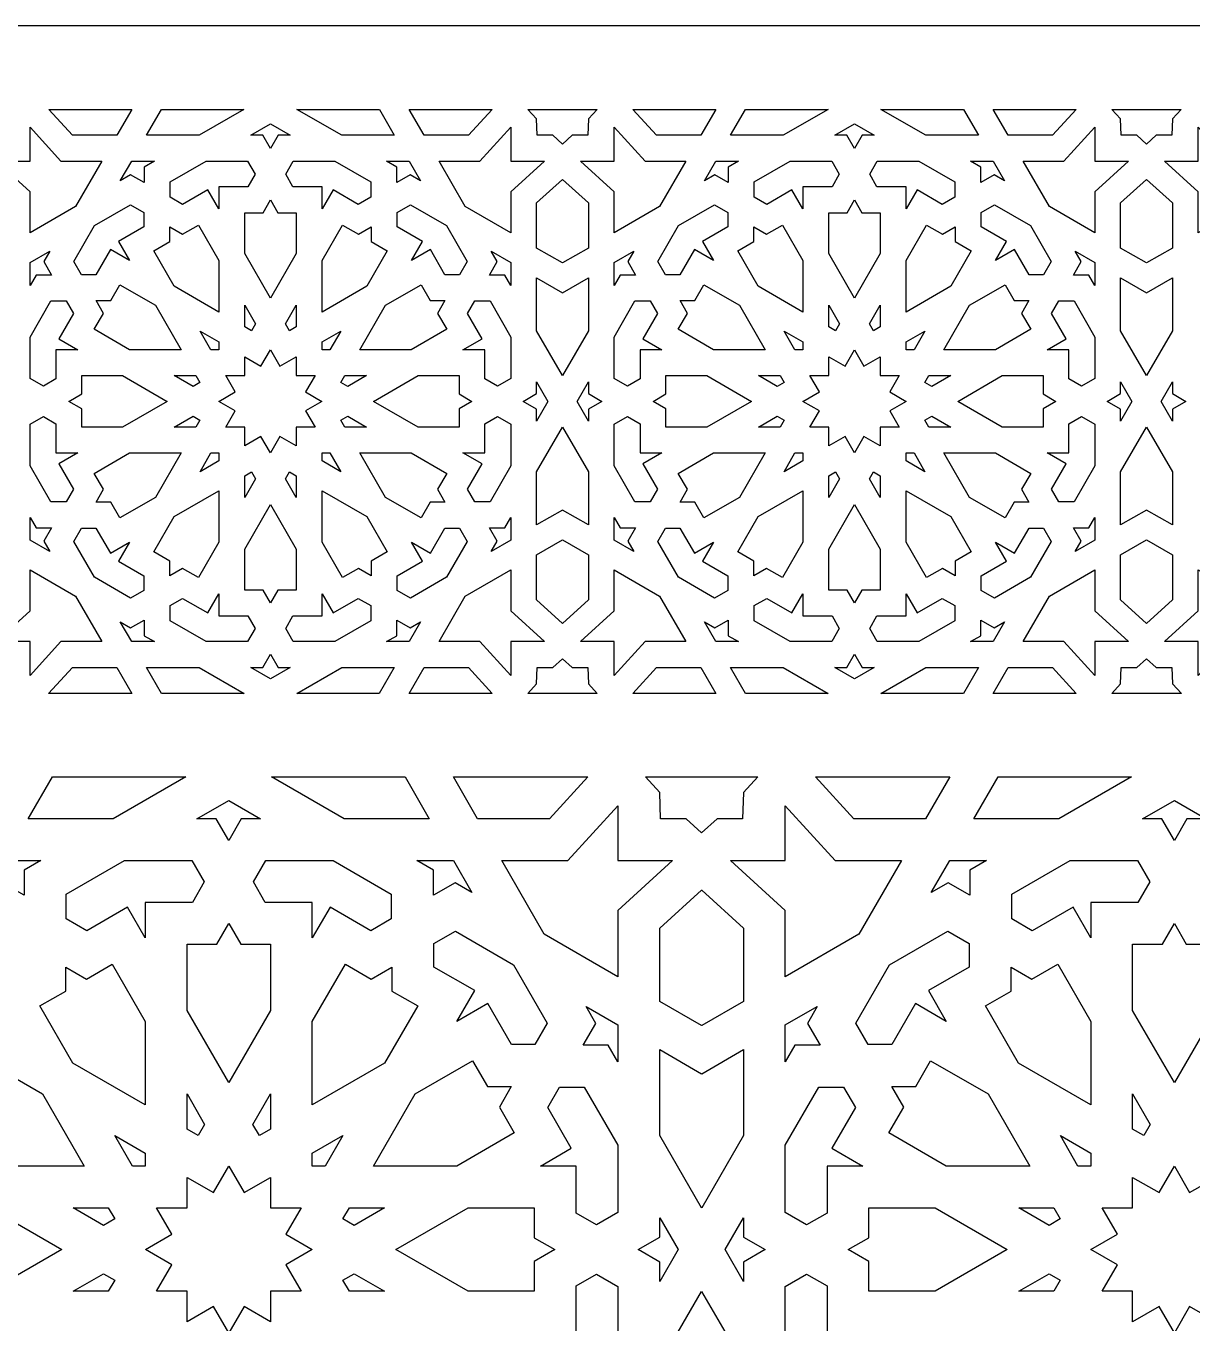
# Model space of a CAD drawing. Extents: x -430 to 430, y -1150 to 1150.
# Drawn here: x 145.7 to 285.5, y 994.5 to 1150 of the extents above; entities that cross this region are included whole.
import ezdxf

# ---------------------------------------------------------------- set-up
doc = ezdxf.new("R2010")
doc.units = 0
doc.layers.add('LAYER_1', color=18, linetype='CONTINUOUS')

msp = doc.modelspace()

# ---------------------------------------------------------------- linework, layer by layer
at = {"layer": 'LAYER_1'}
for points in [[(-430, -1150), (430, -1150), (430, 1150), (-430, 1150)], [(156.58, 1136.9), (151.26, 1136.9), (148.42, 1140), (158.37, 1140)], [(166.45, 1136.9), (160.15, 1136.9), (161.94, 1140), (171.82, 1140)], [(189.84, 1136.9), (183.54, 1136.9), (178.17, 1140), (188.05, 1140)], [(198.74, 1136.9), (193.41, 1136.9), (191.62, 1140), (201.57, 1140)], [(213.1, 1138.85), (213.04, 1136.9), (211.15, 1136.9), (210, 1135.85), (208.84, 1136.9), (206.95, 1136.9), (206.89, 1138.85), (205.84, 1140), (214.15, 1140)], [(226.58, 1136.9), (221.25, 1136.9), (218.42, 1140), (228.37, 1140)], [(236.45, 1136.9), (230.15, 1136.9), (231.94, 1140), (241.82, 1140)], [(259.84, 1136.9), (253.54, 1136.9), (248.17, 1140), (258.05, 1140)], [(268.73, 1136.9), (263.41, 1136.9), (261.62, 1140), (271.57, 1140)], [(283.1, 1138.85), (283.04, 1136.9), (281.15, 1136.9), (280, 1135.84), (278.84, 1136.9), (276.95, 1136.9), (276.89, 1138.85), (275.84, 1140), (284.15, 1140)], [(177.35, 1136.9), (175.92, 1136.9), (175, 1135.3), (174.07, 1136.9), (172.64, 1136.9), (175, 1138.26)], [(247.35, 1136.9), (245.92, 1136.9), (244.99, 1135.3), (244.07, 1136.9), (242.64, 1136.9), (244.99, 1138.26)], [(149.89, 1133.8), (154.79, 1133.8), (151.64, 1128.35), (146.19, 1125.21), (146.19, 1130.11), (142.14, 1133.8), (146.19, 1133.8), (146.19, 1137.86)], [(203.8, 1133.8), (207.85, 1133.8), (203.8, 1130.11), (203.8, 1125.21), (198.35, 1128.35), (195.2, 1133.8), (200.1, 1133.8), (203.8, 1137.86)], [(219.89, 1133.8), (224.79, 1133.8), (221.64, 1128.35), (216.19, 1125.21), (216.19, 1130.11), (212.14, 1133.8), (216.19, 1133.8), (216.19, 1137.86)], [(273.8, 1133.8), (277.85, 1133.8), (273.8, 1130.11), (273.8, 1125.21), (268.35, 1128.35), (265.2, 1133.8), (270.1, 1133.8), (273.8, 1137.86)], [(289.89, 1133.8), (294.8, 1133.8), (291.65, 1128.35), (286.2, 1125.21), (286.2, 1130.11), (282.14, 1133.8), (286.2, 1133.8), (286.2, 1137.86)], [(159.85, 1133.09), (159.85, 1131.24), (158.24, 1132.16), (157, 1131.45), (158.37, 1133.8), (161.09, 1133.8)], [(173.17, 1132.22), (172.3, 1130.71), (168.81, 1130.71), (168.81, 1128.08), (167.49, 1130.36), (164.47, 1128.62), (162.96, 1129.49), (162.96, 1131.32), (167.28, 1133.81), (172.26, 1133.81)], [(187.03, 1131.32), (187.03, 1129.49), (185.52, 1128.62), (182.5, 1130.36), (181.18, 1128.08), (181.18, 1130.71), (177.69, 1130.71), (176.82, 1132.22), (177.73, 1133.81), (182.71, 1133.81)], [(192.99, 1131.45), (191.75, 1132.16), (190.14, 1131.24), (190.14, 1133.09), (188.9, 1133.8), (191.63, 1133.8)], [(229.85, 1133.09), (229.85, 1131.24), (228.24, 1132.16), (227, 1131.45), (228.36, 1133.8), (231.09, 1133.8)], [(243.17, 1132.22), (242.3, 1130.71), (238.81, 1130.71), (238.81, 1128.08), (237.49, 1130.36), (234.47, 1128.62), (232.96, 1129.49), (232.96, 1131.32), (237.28, 1133.81), (242.26, 1133.81)], [(257.03, 1131.32), (257.03, 1129.49), (255.52, 1128.62), (252.5, 1130.36), (251.18, 1128.08), (251.18, 1130.71), (247.69, 1130.71), (246.82, 1132.22), (247.73, 1133.81), (252.71, 1133.81)], [(262.99, 1131.45), (261.75, 1132.16), (260.14, 1131.24), (260.14, 1133.09), (258.9, 1133.8), (261.62, 1133.8)], [(213.1, 1128.8), (213.1, 1123.38), (210.01, 1121.6), (210, 1121.61), (209.98, 1121.6), (206.89, 1123.38), (206.89, 1128.8), (209.98, 1131.61), (210, 1131.6), (210.01, 1131.61)], [(283.1, 1128.8), (283.1, 1123.38), (280, 1121.6), (276.89, 1123.38), (276.89, 1128.8), (280, 1131.61)], [(175.88, 1127.62), (178.08, 1127.62), (178.08, 1122.72), (175, 1117.37), (171.91, 1122.72), (171.91, 1127.62), (174.11, 1127.62), (175, 1129.15)], [(245.88, 1127.62), (248.08, 1127.62), (248.08, 1122.72), (244.99, 1117.37), (241.91, 1122.72), (241.91, 1127.62), (244.11, 1127.62), (244.99, 1129.15)], [(159.81, 1127.66), (159.81, 1125.92), (156.79, 1124.18), (158.1, 1121.9), (155.82, 1123.21), (154.08, 1120.19), (152.33, 1120.19), (151.42, 1121.78), (153.91, 1126.09), (158.22, 1128.58)], [(196.08, 1126.09), (198.57, 1121.78), (197.66, 1120.19), (195.91, 1120.19), (194.17, 1123.21), (191.89, 1121.9), (193.2, 1124.18), (190.18, 1125.92), (190.18, 1127.66), (191.77, 1128.58)], [(229.81, 1127.66), (229.81, 1125.92), (226.79, 1124.18), (228.1, 1121.9), (225.82, 1123.21), (224.08, 1120.19), (222.33, 1120.19), (221.42, 1121.78), (223.91, 1126.09), (228.22, 1128.58)], [(266.08, 1126.09), (268.57, 1121.78), (267.66, 1120.19), (265.91, 1120.19), (264.17, 1123.21), (261.89, 1121.9), (263.2, 1124.18), (260.18, 1125.92), (260.18, 1127.66), (261.77, 1128.58)], [(168.81, 1121.89), (168.81, 1115.71), (163.46, 1118.8), (161.01, 1123.05), (162.92, 1124.15), (162.92, 1125.91), (164.45, 1125.03), (166.36, 1126.13)], [(185.54, 1125.03), (187.07, 1125.91), (187.07, 1124.15), (188.98, 1123.05), (186.53, 1118.8), (181.18, 1115.71), (181.18, 1121.89), (183.63, 1126.13)], [(238.81, 1121.89), (238.81, 1115.71), (233.46, 1118.8), (231.01, 1123.05), (232.92, 1124.15), (232.92, 1125.91), (234.45, 1125.03), (236.36, 1126.13)], [(255.54, 1125.03), (257.07, 1125.91), (257.07, 1124.15), (258.98, 1123.05), (256.53, 1118.8), (251.18, 1115.71), (251.18, 1121.89), (253.63, 1126.13)], [(147.83, 1121.75), (148.76, 1120.15), (146.91, 1120.15), (146.19, 1118.91), (146.19, 1121.63), (148.55, 1122.99)], [(203.8, 1121.63), (203.8, 1118.91), (203.08, 1120.15), (201.23, 1120.15), (202.16, 1121.75), (201.44, 1122.99)], [(217.83, 1121.75), (218.76, 1120.15), (216.91, 1120.15), (216.19, 1118.91), (216.19, 1121.63), (218.55, 1122.99)], [(273.8, 1121.63), (273.8, 1118.91), (273.08, 1120.15), (271.23, 1120.15), (272.16, 1121.75), (271.44, 1122.99)], [(213.1, 1113.45), (210.01, 1108.1), (210, 1108.12), (209.98, 1108.1), (206.89, 1113.45), (206.89, 1119.81), (209.98, 1118.03), (210, 1118.04), (210.01, 1118.03), (213.1, 1119.81)], [(283.1, 1113.45), (280, 1108.1), (276.89, 1113.45), (276.89, 1119.81), (280, 1118.03), (283.1, 1119.81)], [(161.2, 1116.54), (164.29, 1111.19), (158.11, 1111.19), (153.87, 1113.64), (154.97, 1115.55), (154.09, 1117.08), (155.85, 1117.08), (156.95, 1118.99)], [(194.14, 1117.08), (195.9, 1117.08), (195.02, 1115.55), (196.12, 1113.64), (191.88, 1111.19), (185.7, 1111.19), (188.79, 1116.54), (193.04, 1118.99)], [(231.2, 1116.54), (234.29, 1111.19), (228.11, 1111.19), (223.87, 1113.64), (224.97, 1115.55), (224.09, 1117.08), (225.85, 1117.08), (226.95, 1118.99)], [(264.14, 1117.08), (265.9, 1117.08), (265.02, 1115.55), (266.12, 1113.64), (261.88, 1111.19), (255.7, 1111.19), (258.79, 1116.54), (263.04, 1118.99)], [(151.38, 1115.53), (149.64, 1112.51), (151.92, 1111.19), (149.29, 1111.19), (149.29, 1107.7), (147.78, 1106.83), (146.19, 1107.75), (146.19, 1112.72), (148.68, 1117.04), (150.51, 1117.04)], [(173.21, 1114.28), (172.73, 1113.45), (171.91, 1113.93), (171.91, 1116.53)], [(178.08, 1113.93), (177.26, 1113.45), (176.78, 1114.28), (178.08, 1116.53)], [(203.8, 1112.72), (203.8, 1107.75), (202.21, 1106.83), (200.7, 1107.7), (200.7, 1111.19), (198.07, 1111.19), (200.35, 1112.51), (198.61, 1115.53), (199.48, 1117.04), (201.31, 1117.04)], [(221.38, 1115.53), (219.64, 1112.51), (221.92, 1111.19), (219.29, 1111.19), (219.29, 1107.7), (217.78, 1106.83), (216.19, 1107.75), (216.19, 1112.72), (218.68, 1117.04), (220.51, 1117.04)], [(243.21, 1114.28), (242.73, 1113.45), (241.91, 1113.93), (241.91, 1116.53)], [(248.08, 1113.93), (247.26, 1113.45), (246.78, 1114.28), (248.08, 1116.53)], [(273.8, 1112.72), (273.8, 1107.75), (272.21, 1106.83), (270.7, 1107.7), (270.7, 1111.19), (268.07, 1111.19), (270.35, 1112.51), (268.61, 1115.53), (269.48, 1117.04), (271.31, 1117.04)], [(168.81, 1112.14), (168.81, 1111.19), (167.86, 1111.19), (166.56, 1113.44)], [(182.13, 1111.19), (181.18, 1111.19), (181.18, 1112.14), (183.43, 1113.44)], [(238.81, 1112.14), (238.81, 1111.19), (237.86, 1111.19), (236.56, 1113.44)], [(252.13, 1111.19), (251.18, 1111.19), (251.18, 1112.14), (253.43, 1113.44)], [(176.13, 1109.22), (178.08, 1110.35), (178.08, 1108.09), (180.34, 1108.09), (179.21, 1106.14), (181.17, 1105.01), (179.21, 1103.88), (180.34, 1101.92), (178.08, 1101.92), (178.08, 1099.66), (176.13, 1100.79), (175, 1098.83), (173.86, 1100.79), (171.91, 1099.66), (171.91, 1101.92), (169.65, 1101.92), (170.78, 1103.88), (168.82, 1105.01), (170.78, 1106.14), (169.65, 1108.09), (171.91, 1108.09), (171.91, 1110.35), (173.86, 1109.22), (175, 1111.18)], [(246.13, 1109.22), (248.08, 1110.35), (248.08, 1108.09), (250.34, 1108.09), (249.21, 1106.14), (251.17, 1105.01), (249.21, 1103.88), (250.34, 1101.92), (248.08, 1101.92), (248.08, 1099.66), (246.13, 1100.79), (244.99, 1098.83), (243.86, 1100.79), (241.91, 1099.66), (241.91, 1101.92), (239.65, 1101.92), (240.78, 1103.88), (238.82, 1105.01), (240.78, 1106.14), (239.65, 1108.09), (241.91, 1108.09), (241.91, 1110.35), (243.86, 1109.22), (244.99, 1111.18)], [(162.63, 1105.01), (157.28, 1101.92), (152.38, 1101.92), (152.38, 1104.12), (150.85, 1105.01), (152.38, 1105.89), (152.38, 1108.09), (157.28, 1108.09)], [(166.55, 1107.27), (165.72, 1106.79), (163.47, 1108.09), (166.07, 1108.09)], [(184.27, 1106.79), (183.44, 1107.27), (183.92, 1108.09), (186.52, 1108.09)], [(197.61, 1105.89), (199.14, 1105.01), (197.61, 1104.12), (197.61, 1101.92), (192.71, 1101.92), (187.36, 1105.01), (192.71, 1108.09), (197.61, 1108.09)], [(208.25, 1105.01), (206.89, 1102.65), (206.89, 1104.08), (205.29, 1105.01), (206.89, 1105.93), (206.89, 1107.36)], [(213.1, 1105.93), (214.7, 1105.01), (213.1, 1104.08), (213.1, 1102.65), (211.74, 1105.01), (213.1, 1107.36)], [(232.63, 1105.01), (227.28, 1101.92), (222.38, 1101.92), (222.38, 1104.12), (220.85, 1105.01), (222.38, 1105.89), (222.38, 1108.09), (227.28, 1108.09)], [(236.55, 1107.27), (235.72, 1106.79), (233.47, 1108.09), (236.07, 1108.09)], [(254.27, 1106.79), (253.44, 1107.27), (253.92, 1108.09), (256.52, 1108.09)], [(267.61, 1105.89), (269.14, 1105.01), (267.61, 1104.12), (267.61, 1101.92), (262.71, 1101.92), (257.36, 1105.01), (262.71, 1108.09), (267.61, 1108.09)], [(278.25, 1105.01), (276.89, 1102.65), (276.89, 1104.08), (275.29, 1105.01), (276.89, 1105.93), (276.89, 1107.36)], [(283.1, 1105.93), (284.71, 1105.01), (283.1, 1104.08), (283.1, 1102.65), (281.74, 1105.01), (283.1, 1107.36)], [(149.29, 1102.31), (149.29, 1098.82), (151.92, 1098.82), (149.64, 1097.51), (151.38, 1094.49), (150.51, 1092.98), (148.68, 1092.98), (146.19, 1097.29), (146.19, 1102.27), (147.78, 1103.18)], [(166.55, 1102.75), (166.07, 1101.92), (163.47, 1101.92), (165.72, 1103.22)], [(186.52, 1101.92), (183.92, 1101.92), (183.44, 1102.75), (184.27, 1103.22)], [(203.8, 1102.27), (203.8, 1097.29), (201.31, 1092.98), (199.48, 1092.98), (198.61, 1094.49), (200.35, 1097.51), (198.07, 1098.82), (200.7, 1098.82), (200.7, 1102.31), (202.21, 1103.18)], [(219.29, 1102.31), (219.29, 1098.82), (221.92, 1098.82), (219.64, 1097.51), (221.38, 1094.49), (220.51, 1092.98), (218.68, 1092.98), (216.19, 1097.29), (216.19, 1102.27), (217.78, 1103.18)], [(236.55, 1102.75), (236.07, 1101.92), (233.47, 1101.92), (235.72, 1103.22)], [(256.52, 1101.92), (253.92, 1101.92), (253.44, 1102.75), (254.27, 1103.22)], [(273.8, 1102.27), (273.8, 1097.29), (271.31, 1092.98), (269.48, 1092.98), (268.61, 1094.49), (270.35, 1097.51), (268.07, 1098.82), (270.7, 1098.82), (270.7, 1102.31), (272.21, 1103.18)], [(213.1, 1096.57), (213.1, 1090.2), (210, 1091.98), (206.89, 1090.2), (206.89, 1096.57), (210, 1101.91)], [(283.1, 1096.57), (283.1, 1090.2), (280, 1091.98), (276.89, 1090.2), (276.89, 1096.57), (280, 1101.91)], [(161.2, 1093.48), (156.95, 1091.03), (155.85, 1092.94), (154.09, 1092.94), (154.97, 1094.47), (153.87, 1096.37), (158.11, 1098.82), (164.29, 1098.82)], [(168.81, 1097.87), (166.56, 1096.57), (167.86, 1098.83), (168.81, 1098.83)], [(183.43, 1096.57), (181.18, 1097.87), (181.18, 1098.83), (182.13, 1098.83)], [(196.12, 1096.37), (195.02, 1094.47), (195.9, 1092.94), (194.14, 1092.94), (193.04, 1091.03), (188.79, 1093.48), (185.7, 1098.82), (191.88, 1098.82)], [(231.2, 1093.48), (226.95, 1091.03), (225.85, 1092.94), (224.09, 1092.94), (224.97, 1094.47), (223.87, 1096.37), (228.11, 1098.82), (234.29, 1098.82)], [(238.81, 1097.87), (236.56, 1096.57), (237.86, 1098.83), (238.81, 1098.83)], [(253.43, 1096.57), (251.18, 1097.87), (251.18, 1098.83), (252.13, 1098.83)], [(266.12, 1096.37), (265.02, 1094.47), (265.9, 1092.94), (264.14, 1092.94), (263.04, 1091.03), (258.79, 1093.48), (255.7, 1098.82), (261.88, 1098.82)], [(173.21, 1095.74), (171.91, 1093.49), (171.91, 1096.09), (172.73, 1096.56)], [(178.08, 1096.09), (178.08, 1093.49), (176.78, 1095.74), (177.26, 1096.56)], [(243.21, 1095.74), (241.91, 1093.49), (241.91, 1096.09), (242.73, 1096.56)], [(248.08, 1096.09), (248.08, 1093.49), (246.78, 1095.74), (247.26, 1096.56)], [(168.81, 1088.12), (166.36, 1083.88), (164.45, 1084.98), (162.92, 1084.1), (162.92, 1085.87), (161.01, 1086.97), (163.46, 1091.21), (168.81, 1094.3)], [(186.53, 1091.21), (188.98, 1086.97), (187.07, 1085.87), (187.07, 1084.1), (185.54, 1084.98), (183.63, 1083.88), (181.18, 1088.12), (181.18, 1094.3)], [(238.81, 1088.12), (236.36, 1083.88), (234.45, 1084.98), (232.92, 1084.1), (232.92, 1085.87), (231.01, 1086.97), (233.46, 1091.21), (238.81, 1094.3)], [(256.53, 1091.21), (258.98, 1086.97), (257.07, 1085.87), (257.07, 1084.1), (255.54, 1084.98), (253.63, 1083.88), (251.18, 1088.12), (251.18, 1094.3)], [(178.08, 1087.3), (178.08, 1082.4), (175.88, 1082.4), (175, 1080.87), (174.11, 1082.4), (171.91, 1082.4), (171.91, 1087.3), (175, 1092.64)], [(248.08, 1087.3), (248.08, 1082.4), (245.88, 1082.4), (244.99, 1080.87), (244.11, 1082.4), (241.91, 1082.4), (241.91, 1087.3), (244.99, 1092.64)], [(146.91, 1089.86), (148.76, 1089.86), (147.83, 1088.26), (148.55, 1087.02), (146.19, 1088.38), (146.19, 1091.1)], [(155.82, 1086.8), (158.1, 1088.12), (156.79, 1085.84), (159.81, 1084.09), (159.81, 1082.35), (158.22, 1081.43), (153.91, 1083.92), (151.42, 1088.23), (152.33, 1089.82), (154.08, 1089.82)], [(198.57, 1088.23), (196.08, 1083.92), (191.77, 1081.43), (190.18, 1082.35), (190.18, 1084.09), (193.2, 1085.84), (191.89, 1088.12), (194.17, 1086.8), (195.91, 1089.82), (197.66, 1089.82)], [(203.8, 1088.38), (201.44, 1087.02), (202.16, 1088.26), (201.23, 1089.86), (203.08, 1089.86), (203.8, 1091.1)], [(216.91, 1089.86), (218.76, 1089.86), (217.83, 1088.26), (218.55, 1087.02), (216.19, 1088.38), (216.19, 1091.1)], [(225.82, 1086.8), (228.1, 1088.12), (226.79, 1085.84), (229.81, 1084.09), (229.81, 1082.35), (228.22, 1081.43), (223.91, 1083.92), (221.42, 1088.23), (222.33, 1089.82), (224.08, 1089.82)], [(268.57, 1088.23), (266.08, 1083.92), (261.77, 1081.43), (260.18, 1082.35), (260.18, 1084.09), (263.2, 1085.84), (261.89, 1088.12), (264.17, 1086.8), (265.91, 1089.82), (267.66, 1089.82)], [(273.8, 1088.38), (271.44, 1087.02), (272.16, 1088.26), (271.23, 1089.86), (273.08, 1089.86), (273.8, 1091.1)], [(213.1, 1086.63), (213.1, 1081.22), (210, 1078.4), (206.89, 1081.22), (206.89, 1086.63), (210, 1088.41)], [(283.1, 1086.63), (283.1, 1081.22), (280, 1078.4), (276.89, 1081.22), (276.89, 1086.63), (280, 1088.41)], [(151.64, 1081.66), (154.79, 1076.21), (149.89, 1076.21), (146.19, 1072.16), (146.19, 1076.21), (142.14, 1076.21), (146.19, 1079.91), (146.19, 1084.81)], [(203.8, 1079.91), (207.85, 1076.21), (203.8, 1076.21), (203.8, 1072.16), (200.1, 1076.21), (195.2, 1076.21), (198.35, 1081.66), (203.8, 1084.81)], [(221.64, 1081.66), (224.79, 1076.21), (219.89, 1076.21), (216.19, 1072.16), (216.19, 1076.21), (212.14, 1076.21), (216.19, 1079.91), (216.19, 1084.81)], [(273.8, 1079.91), (277.85, 1076.21), (273.8, 1076.21), (273.8, 1072.16), (270.1, 1076.21), (265.2, 1076.21), (268.35, 1081.66), (273.8, 1084.81)], [(291.65, 1081.66), (294.8, 1076.21), (289.89, 1076.21), (286.2, 1072.16), (286.2, 1076.21), (282.14, 1076.21), (286.2, 1079.91), (286.2, 1084.81)], [(168.81, 1079.3), (172.3, 1079.3), (173.17, 1077.79), (172.26, 1076.21), (167.28, 1076.21), (162.96, 1078.7), (162.96, 1080.53), (164.47, 1081.4), (167.49, 1079.65), (168.81, 1081.94)], [(182.5, 1079.65), (185.52, 1081.4), (187.03, 1080.53), (187.03, 1078.7), (182.71, 1076.21), (177.73, 1076.21), (176.82, 1077.79), (177.69, 1079.3), (181.18, 1079.3), (181.18, 1081.94)], [(238.81, 1079.3), (242.3, 1079.3), (243.17, 1077.79), (242.26, 1076.21), (237.28, 1076.21), (232.96, 1078.7), (232.96, 1080.53), (234.47, 1081.4), (237.49, 1079.65), (238.81, 1081.94)], [(252.5, 1079.65), (255.52, 1081.4), (257.03, 1080.53), (257.03, 1078.7), (252.71, 1076.21), (247.73, 1076.21), (246.82, 1077.79), (247.69, 1079.3), (251.18, 1079.3), (251.18, 1081.94)], [(159.85, 1076.92), (161.09, 1076.21), (158.37, 1076.21), (157, 1078.57), (158.24, 1077.85), (159.85, 1078.78)], [(191.75, 1077.85), (192.99, 1078.57), (191.63, 1076.21), (188.9, 1076.21), (190.14, 1076.92), (190.14, 1078.78)], [(229.85, 1076.92), (231.09, 1076.21), (228.36, 1076.21), (227, 1078.57), (228.24, 1077.85), (229.85, 1078.78)], [(261.75, 1077.85), (262.99, 1078.57), (261.62, 1076.21), (258.9, 1076.21), (260.14, 1076.92), (260.14, 1078.78)], [(175.92, 1073.11), (177.35, 1073.11), (175, 1071.75), (172.64, 1073.11), (174.07, 1073.11), (175, 1074.72)], [(245.92, 1073.11), (247.35, 1073.11), (244.99, 1071.75), (242.64, 1073.11), (244.07, 1073.11), (244.99, 1074.72)], [(158.38, 1070), (148.41, 1070), (151.26, 1073.11), (156.58, 1073.11)], [(171.84, 1070), (161.95, 1070), (160.15, 1073.11), (166.45, 1073.11)], [(188.04, 1070), (178.15, 1070), (183.54, 1073.11), (189.84, 1073.11)], [(201.58, 1070), (191.61, 1070), (193.41, 1073.11), (198.74, 1073.11)], [(211.15, 1073.11), (213.04, 1073.11), (213.1, 1071.17), (214.16, 1070), (205.83, 1070), (206.89, 1071.17), (206.95, 1073.11), (208.84, 1073.11), (210, 1074.15)], [(228.38, 1070), (218.41, 1070), (221.25, 1073.11), (226.58, 1073.11)], [(241.84, 1070), (231.95, 1070), (230.15, 1073.11), (236.45, 1073.11)], [(258.04, 1070), (248.15, 1070), (253.54, 1073.11), (259.84, 1073.11)], [(271.58, 1070), (261.61, 1070), (263.41, 1073.11), (268.73, 1073.11)], [(281.15, 1073.11), (283.04, 1073.11), (283.1, 1071.17), (284.17, 1070), (275.83, 1070), (276.89, 1071.17), (276.95, 1073.11), (278.84, 1073.11), (280, 1074.15)], [(156.16, 1054.98), (145.97, 1054.98), (148.87, 1060), (164.86, 1060)], [(194.03, 1054.98), (183.84, 1054.98), (175.14, 1060), (191.14, 1060)], [(208.44, 1054.98), (199.82, 1054.98), (196.92, 1060), (213.02, 1060)], [(231.69, 1058.13), (231.59, 1054.98), (228.54, 1054.98), (226.67, 1053.28), (224.8, 1054.98), (221.74, 1054.98), (221.65, 1058.13), (219.94, 1060), (233.39, 1060)], [(253.51, 1054.98), (244.9, 1054.98), (240.31, 1060), (256.41, 1060)], [(269.49, 1054.98), (259.3, 1054.98), (262.2, 1060), (278.19, 1060)], [(173.82, 1054.98), (171.5, 1054.98), (170, 1052.38), (168.5, 1054.98), (166.18, 1054.98), (170, 1057.18)], [(287.15, 1054.98), (284.83, 1054.98), (283.33, 1052.38), (281.83, 1054.98), (279.51, 1054.98), (283.33, 1057.18)], [(216.64, 1049.97), (223.2, 1049.97), (216.64, 1043.99), (216.64, 1036.05), (207.81, 1041.15), (202.71, 1049.97), (210.65, 1049.97), (216.64, 1056.53)], [(242.69, 1049.97), (250.62, 1049.97), (245.53, 1041.15), (236.7, 1036.05), (236.7, 1043.99), (230.14, 1049.97), (236.7, 1049.97), (236.7, 1056.53)], [(145.48, 1048.81), (145.48, 1045.81), (142.88, 1047.31), (140.87, 1046.16), (143.08, 1049.97), (147.49, 1049.97)], [(167.05, 1047.41), (165.64, 1044.96), (159.99, 1044.96), (159.99, 1040.7), (157.86, 1044.39), (152.97, 1041.57), (150.52, 1042.98), (150.52, 1045.94), (157.51, 1049.97), (165.57, 1049.97)], [(189.48, 1045.94), (189.48, 1042.98), (187.04, 1041.57), (182.15, 1044.39), (180.01, 1040.7), (180.01, 1044.96), (174.37, 1044.96), (172.96, 1047.41), (174.44, 1049.97), (182.5, 1049.97)], [(199.13, 1046.16), (197.12, 1047.31), (194.53, 1045.81), (194.53, 1048.81), (192.52, 1049.97), (196.93, 1049.97)], [(258.81, 1048.81), (258.81, 1045.81), (256.21, 1047.31), (254.2, 1046.16), (256.41, 1049.97), (260.82, 1049.97)], [(280.38, 1047.41), (278.97, 1044.96), (273.32, 1044.96), (273.32, 1040.7), (271.19, 1044.39), (266.3, 1041.57), (263.85, 1042.98), (263.85, 1045.94), (270.84, 1049.97), (278.9, 1049.97)], [(231.69, 1041.86), (231.69, 1033.1), (226.69, 1030.22), (226.67, 1030.23), (226.65, 1030.22), (221.65, 1033.1), (221.65, 1041.86), (226.65, 1046.43), (226.67, 1046.41), (226.69, 1046.43)], [(171.43, 1039.96), (175, 1039.96), (175, 1032.02), (170, 1023.37), (165, 1032.02), (165, 1039.96), (168.57, 1039.96), (170, 1042.43)], [(284.76, 1039.96), (288.33, 1039.96), (288.33, 1032.02), (283.33, 1023.37), (278.33, 1032.02), (278.33, 1039.96), (281.9, 1039.96), (283.33, 1042.43)], [(204.14, 1037.48), (208.17, 1030.5), (206.69, 1027.94), (203.87, 1027.94), (201.05, 1032.83), (197.35, 1030.69), (199.48, 1034.39), (194.59, 1037.21), (194.59, 1040.03), (197.16, 1041.51)], [(258.74, 1040.03), (258.74, 1037.21), (253.85, 1034.39), (255.99, 1030.69), (252.29, 1032.83), (249.47, 1027.94), (246.64, 1027.94), (245.16, 1030.5), (249.19, 1037.48), (256.17, 1041.51)], [(159.99, 1030.68), (159.99, 1020.69), (151.33, 1025.68), (147.37, 1032.55), (150.46, 1034.34), (150.46, 1037.2), (152.93, 1035.77), (156.02, 1037.55)], [(187.07, 1035.77), (189.55, 1037.2), (189.55, 1034.34), (192.64, 1032.55), (188.67, 1025.68), (180.01, 1020.69), (180.01, 1030.68), (183.98, 1037.55)], [(273.32, 1030.68), (273.32, 1020.69), (264.66, 1025.68), (260.7, 1032.55), (263.79, 1034.34), (263.79, 1037.2), (266.26, 1035.77), (269.35, 1037.55)], [(216.64, 1030.27), (216.64, 1025.86), (215.48, 1027.87), (212.48, 1027.87), (213.98, 1030.46), (212.82, 1032.47)], [(239.36, 1030.46), (240.86, 1027.87), (237.86, 1027.87), (236.7, 1025.86), (236.7, 1030.27), (240.52, 1032.47)], [(231.69, 1017.02), (226.69, 1008.36), (226.67, 1008.4), (226.65, 1008.36), (221.65, 1017.02), (221.65, 1027.32), (226.65, 1024.43), (226.67, 1024.45), (226.69, 1024.43), (231.69, 1027.32)], [(147.67, 1022.02), (152.66, 1013.36), (142.67, 1013.36), (135.79, 1017.33), (137.58, 1020.42), (136.15, 1022.89), (139.01, 1022.89), (140.79, 1025.98)], [(201, 1022.89), (203.86, 1022.89), (202.43, 1020.42), (204.21, 1017.33), (197.34, 1013.36), (187.34, 1013.36), (192.34, 1022.02), (199.21, 1025.98)], [(261, 1022.02), (265.99, 1013.36), (256, 1013.36), (249.12, 1017.33), (250.91, 1020.42), (249.48, 1022.89), (252.34, 1022.89), (254.12, 1025.98)], [(167.11, 1018.36), (166.34, 1017.02), (165, 1017.79), (165, 1022.01)], [(175, 1017.79), (173.67, 1017.02), (172.9, 1018.36), (175, 1022.01)], [(216.64, 1015.85), (216.64, 1007.79), (214.07, 1006.31), (211.63, 1007.72), (211.63, 1013.36), (207.36, 1013.36), (211.05, 1015.49), (208.23, 1020.38), (209.64, 1022.83), (212.61, 1022.83)], [(245.1, 1020.38), (242.28, 1015.49), (245.98, 1013.36), (241.71, 1013.36), (241.71, 1007.72), (239.26, 1006.31), (236.7, 1007.79), (236.7, 1015.85), (240.73, 1022.83), (243.69, 1022.83)], [(280.44, 1018.36), (279.67, 1017.02), (278.33, 1017.79), (278.33, 1022.01)], [(159.99, 1014.9), (159.99, 1013.36), (158.45, 1013.36), (156.34, 1017.01)], [(181.56, 1013.36), (180.01, 1013.36), (180.01, 1014.9), (183.66, 1017.01)], [(273.32, 1014.9), (273.32, 1013.36), (271.78, 1013.36), (269.67, 1017.01)], [(171.83, 1010.18), (175, 1012.01), (175, 1008.35), (178.66, 1008.35), (176.83, 1005.18), (180, 1003.35), (176.83, 1001.53), (178.66, 998.36), (175, 998.36), (175, 994.7), (171.83, 996.53), (170, 993.36), (168.17, 996.53), (165, 994.7), (165, 998.36), (161.34, 998.36), (163.17, 1001.53), (160, 1003.35), (163.17, 1005.18), (161.34, 1008.35), (165, 1008.35), (165, 1012.01), (168.17, 1010.18), (170, 1013.35)], [(285.16, 1010.18), (288.33, 1012.01), (288.33, 1008.35), (291.99, 1008.35), (290.16, 1005.18), (293.33, 1003.35), (290.16, 1001.53), (291.99, 998.36), (288.33, 998.36), (288.33, 994.7), (285.16, 996.53), (283.33, 993.36), (281.5, 996.53), (278.33, 994.7), (278.33, 998.36), (274.67, 998.36), (276.5, 1001.53), (273.33, 1003.35), (276.5, 1005.18), (274.67, 1008.35), (278.33, 1008.35), (278.33, 1012.01), (281.5, 1010.18), (283.33, 1013.35)], [(149.98, 1003.35), (141.32, 998.35), (133.39, 998.35), (133.39, 1001.92), (130.91, 1003.35), (133.39, 1004.78), (133.39, 1008.35), (141.32, 1008.35)], [(156.33, 1007.02), (154.99, 1006.25), (151.34, 1008.35), (155.56, 1008.35)], [(185.01, 1006.25), (183.68, 1007.02), (184.45, 1008.35), (188.66, 1008.35)], [(206.62, 1004.78), (209.09, 1003.35), (206.62, 1001.92), (206.62, 998.35), (198.68, 998.35), (190.02, 1003.35), (198.68, 1008.35), (206.62, 1008.35)], [(263.31, 1003.35), (254.65, 998.35), (246.72, 998.35), (246.72, 1001.92), (244.24, 1003.35), (246.72, 1004.78), (246.72, 1008.35), (254.65, 1008.35)], [(269.66, 1007.02), (268.32, 1006.25), (264.67, 1008.35), (268.89, 1008.35)], [(223.85, 1003.35), (221.65, 999.54), (221.65, 1001.85), (219.05, 1003.35), (221.65, 1004.85), (221.65, 1007.17)], [(231.69, 1004.85), (234.29, 1003.35), (231.69, 1001.85), (231.69, 999.54), (229.48, 1003.35), (231.69, 1007.17)], [(156.33, 999.69), (155.56, 998.36), (151.34, 998.36), (154.99, 1000.46)], [(188.66, 998.36), (184.45, 998.36), (183.68, 999.69), (185.01, 1000.46)], [(216.64, 998.92), (216.64, 990.86), (212.61, 983.88), (209.64, 983.88), (208.23, 986.32), (211.05, 991.21), (207.36, 993.34), (211.63, 993.34), (211.63, 998.99), (214.07, 1000.4)], [(241.71, 998.99), (241.71, 993.34), (245.98, 993.34), (242.28, 991.21), (245.1, 986.32), (243.69, 983.88), (240.73, 983.88), (236.7, 990.86), (236.7, 998.92), (239.26, 1000.4)], [(269.66, 999.69), (268.89, 998.36), (264.67, 998.36), (268.32, 1000.46)], [(231.69, 989.69), (231.69, 979.39), (226.67, 982.27), (221.65, 979.39), (221.65, 989.69), (226.67, 998.34)]]:
    msp.add_lwpolyline(points, close=True, dxfattribs=at)

doc.saveas('drawing.dxf')
